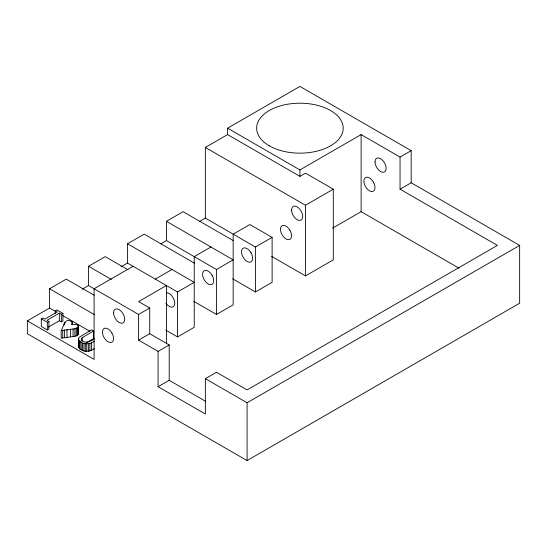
<?xml version="1.0" encoding="UTF-8"?>
<svg xmlns="http://www.w3.org/2000/svg" width="547" height="547" viewBox="0 0 547 547"><rect width="100%" height="100%" fill="white"/><g stroke="black" fill="none" stroke-linecap="round" stroke-linejoin="round"><path stroke-width="0.82" d="M86.563 342.62L93.51 338.614L93.51 331.038L82.105 337.779L81.257 339.455C84.115 344.371 90.987 341.615 94.358 338.784M94.378 348.74L89.872 350.962L85.311 351.324L82.57 350.565L79.958 349.061L78.447 346.634L78.447 339.058L79.247 337.267L91.438 329.841L93.51 331.038M72.43 322.942L71.657 324.583L75.985 324.282L78.118 325.492L78.419 333.909L77.366 335.427L74.939 336.302L61.155 338.224L61.155 330.648C63.773 326.456 64.847 316.61 72.122 322.053L72.43 324.624M78.159 334.743L78.419 326.333M61.155 330.648L74.939 328.726L78.159 327.168M271.62 256.358L305.486 275.907L333.301 259.852L333.301 189.194L305.486 173.139L299.92 176.346L227.607 134.596L227.607 128.176L299.92 86.426L411.18 150.657L411.18 182.773L519.65 245.398L519.65 303.209L247.08 460.574L27.35 333.718L27.35 320.87L49.599 308.023L55.466 311.414M199.614 221.419L205.357 218.103L205.357 147.444L227.607 134.596M49.599 308.023L49.599 288.754L66.29 279.12L94.166 295.216M82.077 289.274L88.539 285.541L88.539 266.273L105.229 256.639L127.971 269.767M121.017 266.792L127.478 263.066L127.478 243.791L144.169 234.157L194.78 263.38M160.674 243.894L166.418 240.584L166.418 221.309L183.108 211.675L232.988 240.475M48.403 327.051L59.356 320.727L61.346 321.875L62.932 320.959L62.932 313.383L61.346 314.299L59.356 313.151L46.946 320.316L48.936 321.465L48.936 329.041L47.343 329.957L41.292 326.463L41.292 318.887L42.878 317.971L44.868 319.12L57.278 311.954L55.288 310.805L55.288 313.328M55.288 310.805L56.881 309.889L62.932 313.383M133.044 266.273L94.105 288.754L94.105 359.413L27.35 320.87M227.607 128.176L299.92 169.926L361.116 134.596L400.048 157.078L411.18 150.657M41.292 318.887L47.343 322.381L48.936 321.465M155.293 279.12L171.984 269.486M210.916 247.005L194.233 256.639L194.233 327.297L177.543 336.931L165.775 330.135M205.357 147.444L305.486 205.255L333.301 189.194M88.539 285.541L138.603 314.45L149.728 308.023L149.728 333.718L169.201 344.959L169.201 380.288L205.398 401.183M127.478 263.066L177.543 291.968L194.233 282.334L127.478 243.791M166.418 240.584L216.482 269.486L233.172 259.852L166.418 221.309M205.357 218.103L255.422 247.005L272.112 237.371L272.112 282.334L255.422 291.968L232.619 278.799M94.378 341.164C89.858 344.87 80.915 345.068 78.447 339.058M138.603 314.45L138.603 340.138L149.728 333.718M332.569 228.161L361.116 211.675L459.09 268.242M400.048 157.078L400.048 189.194L411.18 182.773M193.679 301.281L216.482 314.45L233.172 304.816L233.172 234.157L249.856 224.523L272.112 237.371M138.603 340.138L158.076 351.379L169.201 344.959M158.076 351.379L158.076 386.708L169.201 380.288M158.076 386.708L205.357 414.011L205.357 378.681L216.482 372.254L247.08 389.922L497.401 245.398L400.048 189.194M205.357 378.681L247.08 402.77L519.65 245.398M88.539 266.273L111.28 279.401M149.728 308.023L138.603 301.602L166.418 285.541L166.418 343.427M49.599 288.754L94.344 314.587M62.802 315.646L89.947 331.318M165.891 303.182L166.418 303.954A7.87 4.54 60 0 0 173.611 306.457A7.87 4.54 60 0 0 173.132 297.725L171.984 296.036A7.87 4.54 60 0 0 166.418 292.83M78.419 333.909L78.118 325.492M361.116 134.596L361.116 211.675M305.486 205.255L305.486 275.907M299.92 169.926L299.92 176.346M255.422 247.005L255.422 291.968M247.08 402.77L247.08 460.574M216.482 269.486L216.482 314.45M177.543 291.968L177.543 336.931M91.397 342.791L91.397 350.367M89.872 343.386L89.872 350.962M88.347 343.742L88.347 351.318M86.747 343.851L86.747 351.427M85.311 343.755L85.311 351.324M83.937 343.475L83.937 351.051M82.57 342.996L82.57 350.565M82.105 337.779L82.105 341.143M81.606 338.299L81.606 340.829M81.312 338.853L81.312 340.535M81.154 342.278L81.154 349.854M79.958 341.485L79.958 349.061M79.117 340.685L79.117 348.261M78.618 339.878L78.618 347.454M77.366 327.858L77.366 335.427M76.279 328.35L76.279 335.926M74.939 328.726L74.939 336.302M73.086 329.02L73.086 336.596M72.122 322.053L72.122 324.583M70.46 329.253L70.46 336.829M67.007 329.533L67.007 337.109M64.799 322.176L64.799 323.865M64.402 329.862L64.402 337.437M64.149 323.359L64.149 325.041M62.727 330.197L62.727 337.772M61.346 314.299L61.346 321.875M59.356 313.151L59.356 320.727M47.343 322.381L47.343 329.957M373.389 182.11L372.24 180.421A7.87 4.54 60 0 0 365.04 177.919A7.87 4.54 60 0 0 365.526 186.65L366.675 188.332A7.87 4.54 60 0 0 373.868 190.835A7.87 4.54 60 0 0 373.389 182.11M289.951 230.28L288.795 228.598A7.87 4.54 60 0 0 281.602 226.096A7.87 4.54 60 0 0 282.081 234.82L283.237 236.509A7.87 4.54 60 0 0 290.43 239.012A7.87 4.54 60 0 0 289.951 230.28M251.011 252.762L249.856 251.073A7.87 4.54 60 0 0 242.663 248.577A7.87 4.54 60 0 0 243.142 257.302L244.297 258.991A7.87 4.54 60 0 0 251.49 261.493A7.87 4.54 60 0 0 251.011 252.762M212.072 275.244L210.916 273.555A7.87 4.54 60 0 0 203.723 271.059A7.87 4.54 60 0 0 204.202 279.784L205.357 281.473A7.87 4.54 60 0 0 212.551 283.975A7.87 4.54 60 0 0 212.072 275.244M111.944 333.055L110.788 331.366A7.87 4.54 60 0 0 103.595 328.863A7.87 4.54 60 0 0 104.074 337.595L105.229 339.284A7.87 4.54 60 0 0 112.422 341.779A7.87 4.54 60 0 0 111.944 333.055M269.329 145.837A43.268 24.977 0 0 0 341.718 134.637A43.268 24.977 0 0 0 288.727 104.046A43.268 24.977 0 0 0 269.329 145.837M375.016 161.898A7.87 4.54 60 0 0 383.365 172.278A7.87 4.54 60 0 0 383.365 161.153A7.87 4.54 60 0 0 375.016 161.898M291.578 210.069A7.87 4.54 60 0 0 299.92 220.448A7.87 4.54 60 0 0 299.92 209.323A7.87 4.54 60 0 0 291.578 210.069M113.571 312.843A7.87 4.54 60 0 0 121.919 323.222A7.87 4.54 60 0 0 121.919 312.098A7.87 4.54 60 0 0 113.571 312.843"/></g></svg>
